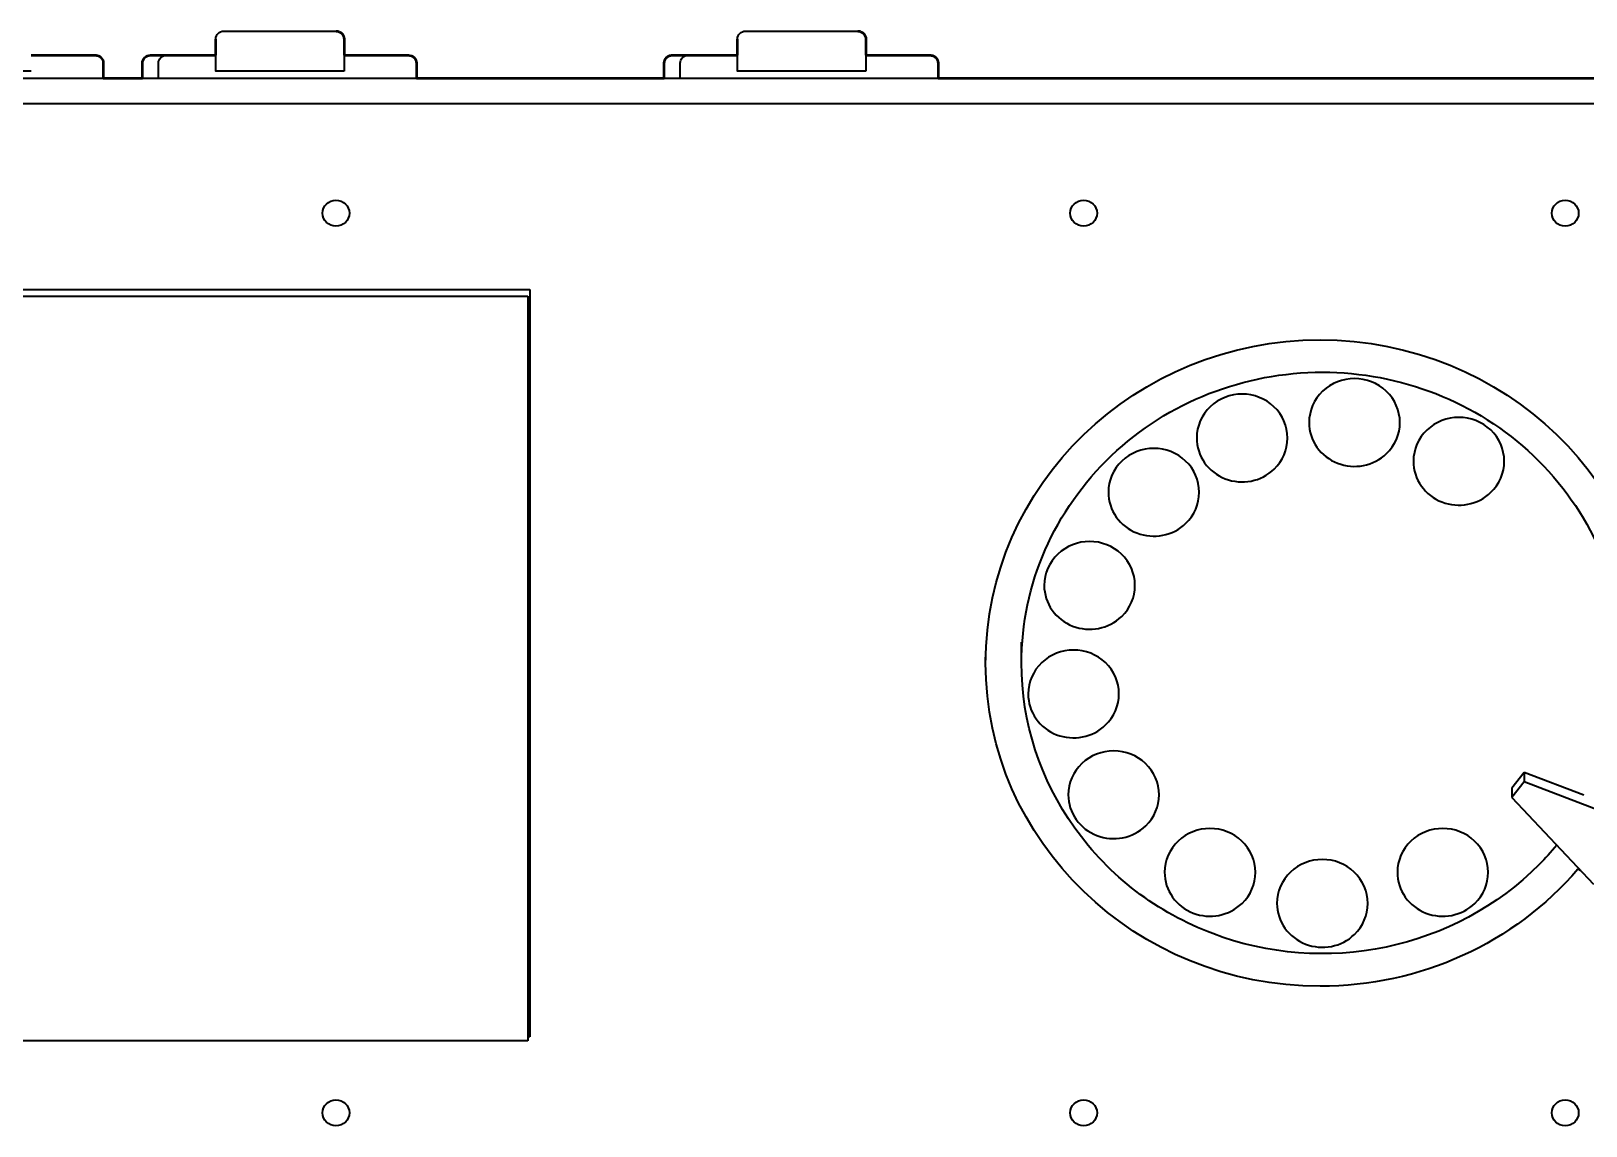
# Model space of a CAD drawing. Header units: inches. Extents: x 25 to 188, y -279 to -12.
# Drawn here: x 85.44 to 127.83, y -65.19 to -35.35 of the extents above; entities that cross this region are included whole.
import ezdxf

# ---------------------------------------------------------------- set-up
doc = ezdxf.new("R2010")
doc.units = ezdxf.units.IN
doc.header["$MEASUREMENT"] = 0
doc.layers.add('front panel', color=7, linetype='Continuous')

# ---------------------------------------------------------------- blocks, each defined once
blk = doc.blocks.new('block 3')
at = {"layer": 'front panel', "color": 7, "lineweight": 50, "true_color": 0xffffff}
for points in [[(90.473, -36.008), (90.473, -35.57)], [(93.975, -35.57), (93.975, -36.008)], [(104.699, -36.008), (104.699, -35.57)], [(108.2, -35.57), (108.2, -36.008)], [(87.409, -36.227), (87.409, -36.634)], [(88.476, -36.634), (88.476, -36.227)], [(95.944, -36.227), (95.944, -36.634)], [(102.702, -36.634), (102.702, -36.227)], [(110.17, -36.227), (110.17, -36.634)], [(87.409, -36.634), (88.476, -36.634)], [(95.944, -36.634), (102.702, -36.634)], [(110.17, -36.634), (144.285, -36.634)]]:
    blk.add_lwpolyline(points, dxfattribs=at)
at = {"layer": 'front panel', "color": 7, "lineweight": 35, "true_color": 0xffffff}
for points in [[(90.473, -36.008), (90.473, -35.57)], [(93.975, -35.57), (93.975, -36.008)], [(104.699, -36.008), (104.699, -35.57)], [(108.2, -35.57), (108.2, -36.008)], [(90.473, -36.446), (90.473, -36.008)], [(93.975, -36.008), (93.975, -36.446)], [(104.699, -36.446), (104.699, -36.008)], [(108.2, -36.008), (108.2, -36.446)], [(87.409, -36.227), (87.409, -36.634)], [(88.476, -36.634), (88.476, -36.227)], [(88.912, -36.634), (88.912, -36.227)], [(95.944, -36.227), (95.944, -36.634)], [(102.702, -36.634), (102.702, -36.227)], [(103.138, -36.634), (103.138, -36.227)], [(110.17, -36.227), (110.17, -36.634)], [(79.941, -36.634), (87.409, -36.634)], [(87.409, -36.634), (88.476, -36.634)], [(88.476, -36.634), (95.944, -36.634)], [(95.944, -36.634), (102.702, -36.634)], [(102.702, -36.634), (110.17, -36.634)], [(110.17, -36.634), (144.285, -36.634)], [(52.226, -37.321), (157.846, -37.321)], [(63.072, -42.391), (99.042, -42.391)], [(99.042, -42.391), (99.042, -62.76)], [(63.089, -42.58), (98.981, -42.58)], [(98.981, -42.58), (98.981, -62.875)], [(112.445, -52.573), (112.445, -52.006)], [(111.466, -52.576), (111.466, -52.412)], [(126.151, -55.558), (125.818, -55.988)], [(126.151, -55.816), (125.818, -56.245)], [(127.774, -56.18), (126.151, -55.558)], [(126.151, -55.558), (126.151, -55.816)], [(129.095, -56.943), (126.151, -55.816)], [(125.818, -55.988), (125.818, -56.245)], [(125.818, -56.245), (128.039, -58.606)], [(127.693, -58.238), (127.615, -58.193)], [(98.981, -62.875), (63.089, -62.875)], [(99.042, -62.76), (98.981, -62.76)], [(94.108, -64.755), (94.108, -64.755)]]:
    blk.add_lwpolyline(points, dxfattribs=at)
for points in [[(90.473, -35.57), (90.473, -35.449), (90.571, -35.351), (90.692, -35.351)], [(104.699, -35.57), (104.699, -35.449), (104.797, -35.351), (104.918, -35.351)], [(85.439, -36.008), (85.632, -36.008), (85.824, -36.008), (86.016, -36.008)], [(88.476, -36.227), (88.476, -36.106), (88.574, -36.008), (88.695, -36.008)], [(88.695, -36.008), (88.784, -36.008), (88.872, -36.008), (88.961, -36.008)], [(88.961, -36.008), (89.017, -36.008), (89.074, -36.008), (89.131, -36.008)], [(93.975, -36.008), (94.167, -36.008), (94.359, -36.008), (94.551, -36.008)], [(102.921, -36.008), (103.009, -36.008), (103.098, -36.008), (103.186, -36.008)], [(103.186, -36.008), (103.243, -36.008), (103.3, -36.008), (103.356, -36.008)], [(108.2, -36.008), (108.393, -36.008), (108.585, -36.008), (108.777, -36.008)], [(93.751, -40.669), (93.548, -40.669), (93.384, -40.51), (93.384, -40.315)], [(94.118, -40.315), (94.118, -40.51), (93.953, -40.669), (93.751, -40.669)], [(114.137, -40.669), (113.935, -40.669), (113.77, -40.51), (113.77, -40.315)], [(114.504, -40.315), (114.504, -40.51), (114.339, -40.669), (114.137, -40.669)], [(127.268, -40.669), (127.066, -40.669), (126.902, -40.51), (126.902, -40.315)], [(127.635, -40.315), (127.635, -40.51), (127.471, -40.669), (127.268, -40.669)], [(122.399, -46.865), (122.629, -46.643), (122.762, -46.34), (122.762, -46.019)], [(119.335, -47.288), (119.565, -47.066), (119.698, -46.763), (119.698, -46.442)], [(125.244, -47.922), (125.474, -47.7), (125.607, -47.397), (125.607, -47.076)], [(116.928, -48.767), (117.157, -48.546), (117.29, -48.243), (117.29, -47.922)], [(115.177, -51.304), (115.406, -51.082), (115.539, -50.779), (115.539, -50.459)], [(112.45, -52.289), (112.447, -52.195), (112.445, -52.101), (112.445, -52.006)], [(111.466, -52.412), (111.466, -52.44), (111.466, -52.467), (111.467, -52.494)], [(120.587, -61.386), (115.558, -61.386), (111.466, -57.434), (111.466, -52.576)], [(114.739, -54.264), (114.969, -54.042), (115.102, -53.739), (115.102, -53.418)], [(115.833, -57.012), (116.063, -56.79), (116.196, -56.487), (116.196, -56.166)], [(127.038, -57.542), (126.886, -57.725), (126.726, -57.9), (126.557, -58.069)], [(118.46, -59.126), (118.689, -58.904), (118.822, -58.601), (118.822, -58.28)], [(127.615, -58.193), (125.874, -60.223), (123.315, -61.386), (120.587, -61.386)], [(124.806, -59.126), (125.036, -58.904), (125.169, -58.601), (125.169, -58.28)], [(121.524, -59.972), (121.753, -59.75), (121.886, -59.447), (121.886, -59.126)], [(93.751, -65.191), (93.548, -65.191), (93.384, -65.032), (93.384, -64.837)], [(94.118, -64.837), (94.118, -65.032), (93.953, -65.191), (93.751, -65.191)], [(114.137, -65.191), (113.935, -65.191), (113.77, -65.032), (113.77, -64.837)], [(114.504, -64.837), (114.504, -65.032), (114.339, -65.191), (114.137, -65.191)], [(127.268, -65.191), (127.066, -65.191), (126.902, -65.032), (126.902, -64.837)], [(127.635, -64.837), (127.635, -65.032), (127.471, -65.191), (127.268, -65.191)]]:
    blk.add_open_spline(points, degree=3, dxfattribs=at)
for points, knots in [([(90.692, -35.351), (90.691, -35.351), (90.692, -35.351), (90.693, -35.351), (90.694, -35.351), (90.694, -35.351), (90.695, -35.351), (90.697, -35.351), (90.699, -35.351), (90.701, -35.351), (90.707, -35.351), (90.713, -35.351), (90.718, -35.351), (90.732, -35.351), (90.746, -35.351), (90.76, -35.351), (90.793, -35.351), (90.825, -35.351), (90.858, -35.351), (90.93, -35.351), (91.003, -35.351), (91.075, -35.351), (91.203, -35.351), (91.33, -35.351), (91.458, -35.351), (91.713, -35.351), (91.969, -35.351), (92.224, -35.351), (92.735, -35.351), (93.245, -35.351), (93.756, -35.351)], [0, 0, 0, 0, 1, 1, 1, 2, 2, 2, 3, 3, 3, 4, 4, 4, 5, 5, 5, 6, 6, 6, 7, 7, 7, 8, 8, 8, 9, 9, 9, 10, 10, 10, 10]), ([(93.756, -35.351), (93.759, -35.351), (93.766, -35.352), (93.769, -35.352), (93.771, -35.352), (93.773, -35.352), (93.776, -35.352), (93.78, -35.353), (93.784, -35.353), (93.789, -35.354), (93.798, -35.355), (93.807, -35.357), (93.816, -35.36), (93.818, -35.36), (93.82, -35.361), (93.823, -35.362), (93.827, -35.363), (93.832, -35.365), (93.836, -35.367), (93.864, -35.378), (93.889, -35.394), (93.911, -35.416), (93.932, -35.437), (93.948, -35.462), (93.959, -35.49), (93.97, -35.515), (93.975, -35.543), (93.975, -35.57)], [0, 0, 0, 0, 1, 1, 1, 2, 2, 2, 3, 3, 3, 4, 4, 4, 5, 5, 5, 6, 6, 6, 7, 7, 7, 8, 8, 8, 9, 9, 9, 9]), ([(104.918, -35.351), (104.917, -35.351), (104.918, -35.351), (104.918, -35.351), (104.919, -35.351), (104.92, -35.351), (104.921, -35.351), (104.923, -35.351), (104.925, -35.351), (104.927, -35.351), (104.933, -35.351), (104.938, -35.351), (104.944, -35.351), (104.958, -35.351), (104.972, -35.351), (104.986, -35.351), (105.018, -35.351), (105.051, -35.351), (105.084, -35.351), (105.156, -35.351), (105.228, -35.351), (105.301, -35.351), (105.428, -35.351), (105.556, -35.351), (105.684, -35.351), (105.939, -35.351), (106.194, -35.351), (106.45, -35.351), (106.96, -35.351), (107.471, -35.351), (107.981, -35.351)], [0, 0, 0, 0, 1, 1, 1, 2, 2, 2, 3, 3, 3, 4, 4, 4, 5, 5, 5, 6, 6, 6, 7, 7, 7, 8, 8, 8, 9, 9, 9, 10, 10, 10, 10]), ([(107.981, -35.351), (107.985, -35.351), (107.991, -35.352), (107.995, -35.352), (107.997, -35.352), (107.999, -35.352), (108.001, -35.352), (108.006, -35.353), (108.01, -35.353), (108.015, -35.354), (108.024, -35.355), (108.033, -35.357), (108.041, -35.36), (108.044, -35.36), (108.046, -35.361), (108.049, -35.362), (108.053, -35.363), (108.058, -35.365), (108.062, -35.367), (108.09, -35.378), (108.115, -35.394), (108.136, -35.416), (108.157, -35.437), (108.174, -35.462), (108.185, -35.49), (108.195, -35.515), (108.2, -35.543), (108.2, -35.57)], [0, 0, 0, 0, 1, 1, 1, 2, 2, 2, 3, 3, 3, 4, 4, 4, 5, 5, 5, 6, 6, 6, 7, 7, 7, 8, 8, 8, 9, 9, 9, 9]), ([(86.016, -36.008), (86.212, -36.008), (86.407, -36.008), (86.603, -36.008), (86.701, -36.008), (86.799, -36.008), (86.897, -36.008), (86.946, -36.008), (86.995, -36.008), (87.043, -36.008), (87.08, -36.008), (87.116, -36.008), (87.152, -36.008), (87.162, -36.008), (87.171, -36.008), (87.181, -36.008), (87.183, -36.008), (87.185, -36.008), (87.188, -36.008), (87.189, -36.008), (87.192, -36.008), (87.19, -36.008)], [0, 0, 0, 0, 1, 1, 1, 2, 2, 2, 3, 3, 3, 4, 4, 4, 5, 5, 5, 6, 6, 6, 7, 7, 7, 7]), ([(87.19, -36.008), (87.221, -36.009), (87.245, -36.013), (87.274, -36.025), (87.301, -36.036), (87.324, -36.051), (87.345, -36.072), (87.386, -36.113), (87.409, -36.169), (87.409, -36.227)], [0, 0, 0, 0, 1, 1, 1, 2, 2, 2, 3, 3, 3, 3]), ([(88.912, -36.227), (88.912, -36.169), (88.935, -36.113), (88.976, -36.072), (88.997, -36.051), (89.022, -36.034), (89.05, -36.023), (89.059, -36.02), (89.068, -36.017), (89.077, -36.015), (89.086, -36.012), (89.095, -36.011), (89.104, -36.01), (89.109, -36.009), (89.113, -36.009), (89.118, -36.008), (89.121, -36.008), (89.128, -36.008), (89.131, -36.008)], [0, 0, 0, 0, 1, 1, 1, 2, 2, 2, 3, 3, 3, 4, 4, 4, 5, 5, 5, 6, 6, 6, 6]), ([(89.131, -36.008), (89.129, -36.008), (89.133, -36.008), (89.133, -36.008), (89.136, -36.008), (89.139, -36.008), (89.141, -36.008), (89.152, -36.008), (89.162, -36.008), (89.173, -36.008), (89.215, -36.008), (89.257, -36.008), (89.299, -36.008), (89.354, -36.008), (89.41, -36.008), (89.466, -36.008), (89.578, -36.008), (89.69, -36.008), (89.802, -36.008), (90.026, -36.008), (90.249, -36.008), (90.473, -36.008)], [0, 0, 0, 0, 1, 1, 1, 2, 2, 2, 3, 3, 3, 4, 4, 4, 5, 5, 5, 6, 6, 6, 7, 7, 7, 7]), ([(94.551, -36.008), (94.747, -36.008), (94.943, -36.008), (95.139, -36.008), (95.236, -36.008), (95.334, -36.008), (95.432, -36.008), (95.481, -36.008), (95.53, -36.008), (95.579, -36.008), (95.615, -36.008), (95.652, -36.008), (95.688, -36.008), (95.697, -36.008), (95.707, -36.008), (95.716, -36.008), (95.718, -36.008), (95.721, -36.008), (95.723, -36.008), (95.724, -36.008), (95.727, -36.008), (95.726, -36.008)], [0, 0, 0, 0, 1, 1, 1, 2, 2, 2, 3, 3, 3, 4, 4, 4, 5, 5, 5, 6, 6, 6, 7, 7, 7, 7]), ([(95.726, -36.008), (95.756, -36.009), (95.78, -36.013), (95.809, -36.025), (95.837, -36.036), (95.859, -36.051), (95.88, -36.072), (95.921, -36.113), (95.944, -36.169), (95.944, -36.227)], [0, 0, 0, 0, 1, 1, 1, 2, 2, 2, 3, 3, 3, 3]), ([(102.702, -36.227), (102.702, -36.169), (102.725, -36.113), (102.766, -36.072), (102.787, -36.051), (102.81, -36.036), (102.837, -36.025), (102.866, -36.013), (102.89, -36.009), (102.921, -36.008)], [0, 0, 0, 0, 1, 1, 1, 2, 2, 2, 3, 3, 3, 3]), ([(103.138, -36.227), (103.138, -36.169), (103.161, -36.113), (103.202, -36.072), (103.223, -36.051), (103.248, -36.034), (103.276, -36.023), (103.285, -36.02), (103.294, -36.017), (103.303, -36.015), (103.312, -36.012), (103.321, -36.011), (103.33, -36.01), (103.334, -36.009), (103.339, -36.009), (103.343, -36.008), (103.347, -36.008), (103.353, -36.008), (103.356, -36.008)], [0, 0, 0, 0, 1, 1, 1, 2, 2, 2, 3, 3, 3, 4, 4, 4, 5, 5, 5, 6, 6, 6, 6]), ([(103.356, -36.008), (103.355, -36.008), (103.358, -36.008), (103.359, -36.008), (103.362, -36.008), (103.364, -36.008), (103.367, -36.008), (103.378, -36.008), (103.388, -36.008), (103.399, -36.008), (103.44, -36.008), (103.482, -36.008), (103.524, -36.008), (103.58, -36.008), (103.636, -36.008), (103.692, -36.008), (103.804, -36.008), (103.916, -36.008), (104.028, -36.008), (104.251, -36.008), (104.475, -36.008), (104.699, -36.008)], [0, 0, 0, 0, 1, 1, 1, 2, 2, 2, 3, 3, 3, 4, 4, 4, 5, 5, 5, 6, 6, 6, 7, 7, 7, 7]), ([(108.777, -36.008), (108.973, -36.008), (109.169, -36.008), (109.364, -36.008), (109.462, -36.008), (109.56, -36.008), (109.658, -36.008), (109.707, -36.008), (109.756, -36.008), (109.804, -36.008), (109.841, -36.008), (109.877, -36.008), (109.913, -36.008), (109.923, -36.008), (109.932, -36.008), (109.942, -36.008), (109.944, -36.008), (109.946, -36.008), (109.949, -36.008), (109.95, -36.008), (109.953, -36.008), (109.951, -36.008)], [0, 0, 0, 0, 1, 1, 1, 2, 2, 2, 3, 3, 3, 4, 4, 4, 5, 5, 5, 6, 6, 6, 7, 7, 7, 7]), ([(109.951, -36.008), (109.982, -36.009), (110.006, -36.013), (110.035, -36.025), (110.062, -36.036), (110.085, -36.051), (110.106, -36.072), (110.147, -36.113), (110.17, -36.169), (110.17, -36.227)], [0, 0, 0, 0, 1, 1, 1, 2, 2, 2, 3, 3, 3, 3]), ([(85.439, -36.446), (85.44, -36.446), (85.438, -36.446), (85.438, -36.446), (85.436, -36.446), (85.435, -36.446), (85.433, -36.446), (85.427, -36.446), (85.421, -36.446), (85.414, -36.446), (85.388, -36.446), (85.361, -36.446), (85.335, -36.446), (85.224, -36.446), (85.113, -36.446), (85.002, -36.446), (84.856, -36.446), (84.71, -36.446), (84.564, -36.446), (84.272, -36.446), (83.98, -36.446), (83.688, -36.446), (83.397, -36.446), (83.105, -36.446), (82.813, -36.446), (82.667, -36.446), (82.521, -36.446), (82.375, -36.446), (82.264, -36.446), (82.153, -36.446), (82.042, -36.446), (82.015, -36.446), (81.989, -36.446), (81.962, -36.446), (81.956, -36.446), (81.95, -36.446), (81.944, -36.446), (81.942, -36.446), (81.941, -36.446), (81.939, -36.446), (81.939, -36.446), (81.938, -36.445), (81.938, -36.446)], [0, 0, 0, 0, 1, 1, 1, 2, 2, 2, 3, 3, 3, 4, 4, 4, 5, 5, 5, 6, 6, 6, 7, 7, 7, 8, 8, 8, 9, 9, 9, 10, 10, 10, 11, 11, 11, 12, 12, 12, 13, 13, 13, 14, 14, 14, 14]), ([(93.975, -36.446), (93.974, -36.446), (93.973, -36.446), (93.973, -36.446), (93.972, -36.446), (93.97, -36.446), (93.969, -36.446), (93.962, -36.446), (93.956, -36.446), (93.95, -36.446), (93.923, -36.446), (93.897, -36.446), (93.87, -36.446), (93.759, -36.446), (93.648, -36.446), (93.537, -36.446), (93.391, -36.446), (93.245, -36.446), (93.099, -36.446), (92.808, -36.446), (92.516, -36.446), (92.224, -36.446), (91.932, -36.446), (91.64, -36.446), (91.348, -36.446), (91.202, -36.446), (91.056, -36.446), (90.91, -36.446), (90.799, -36.446), (90.688, -36.446), (90.577, -36.446), (90.551, -36.446), (90.524, -36.446), (90.498, -36.446), (90.492, -36.446), (90.485, -36.446), (90.479, -36.446), (90.478, -36.446), (90.476, -36.446), (90.474, -36.446), (90.474, -36.446), (90.474, -36.446), (90.473, -36.446), (90.473, -36.446), (90.473, -36.445), (90.473, -36.446)], [0, 0, 0, 0, 1, 1, 1, 2, 2, 2, 3, 3, 3, 4, 4, 4, 5, 5, 5, 6, 6, 6, 7, 7, 7, 8, 8, 8, 9, 9, 9, 10, 10, 10, 11, 11, 11, 12, 12, 12, 13, 13, 13, 14, 14, 14, 15, 15, 15, 15]), ([(108.2, -36.446), (108.2, -36.446), (108.2, -36.446), (108.2, -36.446), (108.2, -36.446), (108.199, -36.446), (108.199, -36.446), (108.197, -36.446), (108.196, -36.446), (108.194, -36.446), (108.188, -36.446), (108.182, -36.446), (108.175, -36.446), (108.149, -36.446), (108.123, -36.446), (108.096, -36.446), (107.985, -36.446), (107.874, -36.446), (107.763, -36.446), (107.617, -36.446), (107.471, -36.446), (107.325, -36.446), (107.033, -36.446), (106.741, -36.446), (106.45, -36.446), (106.158, -36.446), (105.866, -36.446), (105.574, -36.446), (105.428, -36.446), (105.282, -36.446), (105.136, -36.446), (105.025, -36.446), (104.914, -36.446), (104.803, -36.446), (104.776, -36.446), (104.75, -36.446), (104.724, -36.446), (104.717, -36.446), (104.711, -36.446), (104.705, -36.446), (104.703, -36.446), (104.702, -36.446), (104.7, -36.446), (104.7, -36.446), (104.699, -36.446), (104.699, -36.446), (104.699, -36.446), (104.699, -36.445), (104.699, -36.446)], [0, 0, 0, 0, 1, 1, 1, 2, 2, 2, 3, 3, 3, 4, 4, 4, 5, 5, 5, 6, 6, 6, 7, 7, 7, 8, 8, 8, 9, 9, 9, 10, 10, 10, 11, 11, 11, 12, 12, 12, 13, 13, 13, 14, 14, 14, 15, 15, 15, 16, 16, 16, 16]), ([(93.384, -40.315), (93.384, -40.119), (93.548, -39.96), (93.751, -39.96), (93.953, -39.96), (94.118, -40.119), (94.118, -40.315)], [0, 0, 0, 0, 1, 1, 1, 2, 2, 2, 2]), ([(113.77, -40.315), (113.77, -40.119), (113.935, -39.96), (114.137, -39.96), (114.339, -39.96), (114.504, -40.119), (114.504, -40.315)], [0, 0, 0, 0, 1, 1, 1, 2, 2, 2, 2]), ([(126.902, -40.315), (126.902, -40.119), (127.066, -39.96), (127.268, -39.96), (127.471, -39.96), (127.635, -40.119), (127.635, -40.315)], [0, 0, 0, 0, 1, 1, 1, 2, 2, 2, 2]), ([(111.466, -52.576), (111.466, -47.718), (115.558, -43.766), (120.587, -43.766), (125.617, -43.766), (129.709, -47.718), (129.709, -52.576)], [0, 0, 0, 0, 1, 1, 1, 2, 2, 2, 2]), ([(112.445, -52.573), (112.445, -50.423), (113.347, -48.394), (114.898, -46.921), (116.448, -45.45), (118.52, -44.649), (120.648, -44.649), (122.777, -44.649), (124.848, -45.45), (126.398, -46.921), (127.95, -48.394), (128.852, -50.423), (128.852, -52.573)], [0, 0, 0, 0, 1, 1, 1, 2, 2, 2, 3, 3, 3, 4, 4, 4, 4]), ([(122.762, -46.019), (122.762, -45.695), (122.626, -45.389), (122.392, -45.166), (122.158, -44.944), (121.845, -44.823), (121.524, -44.823), (121.202, -44.823), (120.89, -44.944), (120.656, -45.166), (120.422, -45.389), (120.286, -45.695), (120.286, -46.019)], [0, 0, 0, 0, 1, 1, 1, 2, 2, 2, 3, 3, 3, 4, 4, 4, 4]), ([(119.698, -46.442), (119.698, -46.118), (119.562, -45.812), (119.328, -45.589), (119.094, -45.367), (118.781, -45.246), (118.46, -45.246), (118.138, -45.246), (117.826, -45.367), (117.592, -45.589), (117.358, -45.811), (117.222, -46.118), (117.222, -46.442)], [0, 0, 0, 0, 1, 1, 1, 2, 2, 2, 3, 3, 3, 4, 4, 4, 4]), ([(120.286, -46.019), (120.286, -46.262), (120.362, -46.497), (120.501, -46.694), (120.641, -46.891), (120.837, -47.041), (121.062, -47.129), (121.518, -47.306), (122.045, -47.207), (122.399, -46.865)], [0, 0, 0, 0, 1, 1, 1, 2, 2, 2, 3, 3, 3, 3]), ([(125.607, -47.076), (125.607, -46.752), (125.471, -46.446), (125.237, -46.223), (125.003, -46.001), (124.69, -45.88), (124.369, -45.88), (124.048, -45.88), (123.735, -46.001), (123.501, -46.223), (123.267, -46.446), (123.131, -46.752), (123.131, -47.076)], [0, 0, 0, 0, 1, 1, 1, 2, 2, 2, 3, 3, 3, 4, 4, 4, 4]), ([(117.222, -46.442), (117.222, -46.684), (117.298, -46.919), (117.437, -47.117), (117.577, -47.314), (117.773, -47.464), (117.998, -47.552), (118.454, -47.729), (118.981, -47.63), (119.335, -47.288)], [0, 0, 0, 0, 1, 1, 1, 2, 2, 2, 3, 3, 3, 3]), ([(117.29, -47.922), (117.29, -47.598), (117.154, -47.291), (116.92, -47.069), (116.686, -46.847), (116.374, -46.726), (116.052, -46.726), (115.731, -46.726), (115.418, -46.847), (115.184, -47.069), (114.95, -47.291), (114.814, -47.597), (114.814, -47.922)], [0, 0, 0, 0, 1, 1, 1, 2, 2, 2, 3, 3, 3, 4, 4, 4, 4]), ([(123.131, -47.076), (123.131, -47.319), (123.207, -47.554), (123.347, -47.751), (123.486, -47.948), (123.682, -48.098), (123.907, -48.186), (124.363, -48.363), (124.89, -48.264), (125.244, -47.922)], [0, 0, 0, 0, 1, 1, 1, 2, 2, 2, 3, 3, 3, 3]), ([(114.814, -47.922), (114.814, -48.164), (114.89, -48.399), (115.03, -48.597), (115.17, -48.794), (115.366, -48.944), (115.59, -49.031), (116.046, -49.209), (116.574, -49.109), (116.928, -48.767)], [0, 0, 0, 0, 1, 1, 1, 2, 2, 2, 3, 3, 3, 3]), ([(115.539, -50.459), (115.539, -50.134), (115.403, -49.828), (115.169, -49.606), (114.935, -49.384), (114.623, -49.263), (114.301, -49.263), (113.98, -49.263), (113.667, -49.384), (113.434, -49.606), (113.199, -49.828), (113.063, -50.134), (113.063, -50.459)], [0, 0, 0, 0, 1, 1, 1, 2, 2, 2, 3, 3, 3, 4, 4, 4, 4]), ([(113.063, -50.459), (113.063, -50.701), (113.14, -50.936), (113.279, -51.133), (113.419, -51.331), (113.615, -51.481), (113.839, -51.568), (114.296, -51.745), (114.823, -51.646), (115.177, -51.304)], [0, 0, 0, 0, 1, 1, 1, 2, 2, 2, 3, 3, 3, 3]), ([(115.102, -53.418), (115.102, -53.094), (114.966, -52.788), (114.732, -52.565), (114.498, -52.343), (114.185, -52.222), (113.864, -52.222), (113.542, -52.222), (113.23, -52.343), (112.996, -52.565), (112.762, -52.788), (112.626, -53.094), (112.626, -53.418)], [0, 0, 0, 0, 1, 1, 1, 2, 2, 2, 3, 3, 3, 4, 4, 4, 4]), ([(126.557, -58.069), (125.418, -59.212), (123.961, -59.987), (122.386, -60.317), (120.81, -60.647), (119.165, -60.521), (117.658, -59.951), (116.152, -59.382), (114.835, -58.387), (113.896, -57.073), (112.957, -55.759), (112.445, -54.191), (112.445, -52.573)], [0, 0, 0, 0, 1, 1, 1, 2, 2, 2, 3, 3, 3, 4, 4, 4, 4]), ([(112.626, -53.418), (112.626, -53.661), (112.702, -53.896), (112.842, -54.093), (112.981, -54.29), (113.177, -54.44), (113.402, -54.528), (113.858, -54.705), (114.385, -54.606), (114.739, -54.264)], [0, 0, 0, 0, 1, 1, 1, 2, 2, 2, 3, 3, 3, 3]), ([(116.196, -56.166), (116.196, -55.842), (116.06, -55.536), (115.826, -55.314), (115.592, -55.091), (115.279, -54.971), (114.958, -54.971), (114.637, -54.971), (114.324, -55.091), (114.09, -55.314), (113.856, -55.536), (113.72, -55.842), (113.72, -56.166)], [0, 0, 0, 0, 1, 1, 1, 2, 2, 2, 3, 3, 3, 4, 4, 4, 4]), ([(113.72, -56.166), (113.72, -56.409), (113.796, -56.644), (113.936, -56.841), (114.075, -57.038), (114.271, -57.189), (114.496, -57.276), (114.952, -57.453), (115.479, -57.354), (115.833, -57.012)], [0, 0, 0, 0, 1, 1, 1, 2, 2, 2, 3, 3, 3, 3]), ([(118.822, -58.28), (118.822, -57.956), (118.686, -57.65), (118.452, -57.428), (118.218, -57.205), (117.906, -57.085), (117.584, -57.085), (117.263, -57.085), (116.95, -57.205), (116.716, -57.428), (116.482, -57.65), (116.346, -57.956), (116.346, -58.28)], [0, 0, 0, 0, 1, 1, 1, 2, 2, 2, 3, 3, 3, 4, 4, 4, 4]), ([(125.169, -58.28), (125.169, -57.956), (125.033, -57.65), (124.799, -57.428), (124.565, -57.205), (124.252, -57.085), (123.931, -57.085), (123.61, -57.085), (123.297, -57.205), (123.063, -57.428), (122.829, -57.65), (122.693, -57.956), (122.693, -58.28)], [0, 0, 0, 0, 1, 1, 1, 2, 2, 2, 3, 3, 3, 4, 4, 4, 4]), ([(121.886, -59.126), (121.886, -58.802), (121.75, -58.495), (121.516, -58.273), (121.282, -58.051), (120.97, -57.93), (120.648, -57.93), (120.327, -57.93), (120.014, -58.051), (119.78, -58.273), (119.546, -58.495), (119.41, -58.802), (119.41, -59.126)], [0, 0, 0, 0, 1, 1, 1, 2, 2, 2, 3, 3, 3, 4, 4, 4, 4]), ([(116.346, -58.28), (116.346, -58.523), (116.422, -58.758), (116.562, -58.955), (116.702, -59.152), (116.898, -59.303), (117.122, -59.39), (117.578, -59.567), (118.106, -59.468), (118.46, -59.126)], [0, 0, 0, 0, 1, 1, 1, 2, 2, 2, 3, 3, 3, 3]), ([(122.693, -58.28), (122.693, -58.523), (122.769, -58.758), (122.909, -58.955), (123.049, -59.152), (123.244, -59.303), (123.469, -59.39), (123.925, -59.567), (124.453, -59.468), (124.806, -59.126)], [0, 0, 0, 0, 1, 1, 1, 2, 2, 2, 3, 3, 3, 3]), ([(119.41, -59.126), (119.41, -59.368), (119.486, -59.603), (119.626, -59.801), (119.766, -59.998), (119.962, -60.148), (120.186, -60.235), (120.642, -60.413), (121.17, -60.313), (121.524, -59.972)], [0, 0, 0, 0, 1, 1, 1, 2, 2, 2, 3, 3, 3, 3]), ([(93.384, -64.837), (93.384, -64.642), (93.548, -64.483), (93.751, -64.483), (93.953, -64.483), (94.118, -64.642), (94.118, -64.837)], [0, 0, 0, 0, 1, 1, 1, 2, 2, 2, 2]), ([(113.77, -64.837), (113.77, -64.642), (113.935, -64.483), (114.137, -64.483), (114.339, -64.483), (114.504, -64.642), (114.504, -64.837)], [0, 0, 0, 0, 1, 1, 1, 2, 2, 2, 2]), ([(126.902, -64.837), (126.902, -64.642), (127.066, -64.483), (127.268, -64.483), (127.471, -64.483), (127.635, -64.642), (127.635, -64.837)], [0, 0, 0, 0, 1, 1, 1, 2, 2, 2, 2])]:
    blk.add_open_spline(points, degree=3, knots=knots, dxfattribs=at)
at = {"layer": 'front panel', "color": 7, "lineweight": 50, "true_color": 0xffffff}
for points, knots in [([(93.756, -35.351), (93.759, -35.351), (93.766, -35.352), (93.769, -35.352), (93.771, -35.352), (93.773, -35.352), (93.776, -35.352), (93.78, -35.353), (93.784, -35.353), (93.789, -35.354), (93.798, -35.355), (93.807, -35.357), (93.816, -35.36), (93.818, -35.36), (93.82, -35.361), (93.823, -35.362), (93.827, -35.363), (93.832, -35.365), (93.836, -35.367), (93.864, -35.378), (93.889, -35.394), (93.911, -35.416), (93.932, -35.437), (93.948, -35.462), (93.959, -35.49), (93.97, -35.515), (93.975, -35.543), (93.975, -35.57)], [0, 0, 0, 0, 1, 1, 1, 2, 2, 2, 3, 3, 3, 4, 4, 4, 5, 5, 5, 6, 6, 6, 7, 7, 7, 8, 8, 8, 9, 9, 9, 9]), ([(107.981, -35.351), (107.985, -35.351), (107.991, -35.352), (107.995, -35.352), (107.997, -35.352), (107.999, -35.352), (108.001, -35.352), (108.006, -35.353), (108.01, -35.353), (108.015, -35.354), (108.024, -35.355), (108.033, -35.357), (108.041, -35.36), (108.044, -35.36), (108.046, -35.361), (108.049, -35.362), (108.053, -35.363), (108.058, -35.365), (108.062, -35.367), (108.09, -35.378), (108.115, -35.394), (108.136, -35.416), (108.157, -35.437), (108.174, -35.462), (108.185, -35.49), (108.195, -35.515), (108.2, -35.543), (108.2, -35.57)], [0, 0, 0, 0, 1, 1, 1, 2, 2, 2, 3, 3, 3, 4, 4, 4, 5, 5, 5, 6, 6, 6, 7, 7, 7, 8, 8, 8, 9, 9, 9, 9]), ([(86.016, -36.008), (86.212, -36.008), (86.407, -36.008), (86.603, -36.008), (86.701, -36.008), (86.799, -36.008), (86.897, -36.008), (86.946, -36.008), (86.995, -36.008), (87.043, -36.008), (87.08, -36.008), (87.116, -36.008), (87.152, -36.008), (87.162, -36.008), (87.171, -36.008), (87.181, -36.008), (87.183, -36.008), (87.185, -36.008), (87.188, -36.008), (87.189, -36.008), (87.192, -36.008), (87.19, -36.008)], [0, 0, 0, 0, 1, 1, 1, 2, 2, 2, 3, 3, 3, 4, 4, 4, 5, 5, 5, 6, 6, 6, 7, 7, 7, 7]), ([(87.19, -36.008), (87.221, -36.009), (87.245, -36.013), (87.274, -36.025), (87.301, -36.036), (87.324, -36.051), (87.345, -36.072), (87.386, -36.113), (87.409, -36.169), (87.409, -36.227)], [0, 0, 0, 0, 1, 1, 1, 2, 2, 2, 3, 3, 3, 3]), ([(89.131, -36.008), (89.129, -36.008), (89.133, -36.008), (89.133, -36.008), (89.136, -36.008), (89.139, -36.008), (89.141, -36.008), (89.152, -36.008), (89.162, -36.008), (89.173, -36.008), (89.215, -36.008), (89.257, -36.008), (89.299, -36.008), (89.354, -36.008), (89.41, -36.008), (89.466, -36.008), (89.578, -36.008), (89.69, -36.008), (89.802, -36.008), (90.026, -36.008), (90.249, -36.008), (90.473, -36.008)], [0, 0, 0, 0, 1, 1, 1, 2, 2, 2, 3, 3, 3, 4, 4, 4, 5, 5, 5, 6, 6, 6, 7, 7, 7, 7]), ([(94.551, -36.008), (94.747, -36.008), (94.943, -36.008), (95.139, -36.008), (95.236, -36.008), (95.334, -36.008), (95.432, -36.008), (95.481, -36.008), (95.53, -36.008), (95.579, -36.008), (95.615, -36.008), (95.652, -36.008), (95.688, -36.008), (95.697, -36.008), (95.707, -36.008), (95.716, -36.008), (95.718, -36.008), (95.721, -36.008), (95.723, -36.008), (95.724, -36.008), (95.727, -36.008), (95.726, -36.008)], [0, 0, 0, 0, 1, 1, 1, 2, 2, 2, 3, 3, 3, 4, 4, 4, 5, 5, 5, 6, 6, 6, 7, 7, 7, 7]), ([(95.726, -36.008), (95.756, -36.009), (95.78, -36.013), (95.809, -36.025), (95.837, -36.036), (95.859, -36.051), (95.88, -36.072), (95.921, -36.113), (95.944, -36.169), (95.944, -36.227)], [0, 0, 0, 0, 1, 1, 1, 2, 2, 2, 3, 3, 3, 3]), ([(102.702, -36.227), (102.702, -36.169), (102.725, -36.113), (102.766, -36.072), (102.787, -36.051), (102.81, -36.036), (102.837, -36.025), (102.866, -36.013), (102.89, -36.009), (102.921, -36.008)], [0, 0, 0, 0, 1, 1, 1, 2, 2, 2, 3, 3, 3, 3]), ([(103.356, -36.008), (103.355, -36.008), (103.358, -36.008), (103.359, -36.008), (103.362, -36.008), (103.364, -36.008), (103.367, -36.008), (103.378, -36.008), (103.388, -36.008), (103.399, -36.008), (103.44, -36.008), (103.482, -36.008), (103.524, -36.008), (103.58, -36.008), (103.636, -36.008), (103.692, -36.008), (103.804, -36.008), (103.916, -36.008), (104.028, -36.008), (104.251, -36.008), (104.475, -36.008), (104.699, -36.008)], [0, 0, 0, 0, 1, 1, 1, 2, 2, 2, 3, 3, 3, 4, 4, 4, 5, 5, 5, 6, 6, 6, 7, 7, 7, 7]), ([(108.777, -36.008), (108.973, -36.008), (109.169, -36.008), (109.364, -36.008), (109.462, -36.008), (109.56, -36.008), (109.658, -36.008), (109.707, -36.008), (109.756, -36.008), (109.804, -36.008), (109.841, -36.008), (109.877, -36.008), (109.913, -36.008), (109.923, -36.008), (109.932, -36.008), (109.942, -36.008), (109.944, -36.008), (109.946, -36.008), (109.949, -36.008), (109.95, -36.008), (109.953, -36.008), (109.951, -36.008)], [0, 0, 0, 0, 1, 1, 1, 2, 2, 2, 3, 3, 3, 4, 4, 4, 5, 5, 5, 6, 6, 6, 7, 7, 7, 7]), ([(109.951, -36.008), (109.982, -36.009), (110.006, -36.013), (110.035, -36.025), (110.062, -36.036), (110.085, -36.051), (110.106, -36.072), (110.147, -36.113), (110.17, -36.169), (110.17, -36.227)], [0, 0, 0, 0, 1, 1, 1, 2, 2, 2, 3, 3, 3, 3])]:
    blk.add_open_spline(points, degree=3, knots=knots, dxfattribs=at)
for points in [[(85.439, -36.008), (85.632, -36.008), (85.824, -36.008), (86.016, -36.008)], [(88.476, -36.227), (88.476, -36.106), (88.574, -36.008), (88.695, -36.008)], [(88.695, -36.008), (88.784, -36.008), (88.872, -36.008), (88.961, -36.008)], [(88.961, -36.008), (89.017, -36.008), (89.074, -36.008), (89.131, -36.008)], [(93.975, -36.008), (94.167, -36.008), (94.359, -36.008), (94.551, -36.008)], [(102.921, -36.008), (103.009, -36.008), (103.098, -36.008), (103.186, -36.008)], [(103.186, -36.008), (103.243, -36.008), (103.3, -36.008), (103.356, -36.008)], [(108.2, -36.008), (108.393, -36.008), (108.585, -36.008), (108.777, -36.008)]]:
    blk.add_open_spline(points, degree=3, dxfattribs=at)
blk = doc.blocks.new('block 2')
at = {"layer": 'front panel'}
blk.add_blockref('block 3', (0, 0), dxfattribs=at)

msp = doc.modelspace()

# ---------------------------------------------------------------- block references
at = {"layer": 'front panel'}
msp.add_blockref('block 2', (0, 0), dxfattribs=at)

doc.saveas('drawing.dxf')
